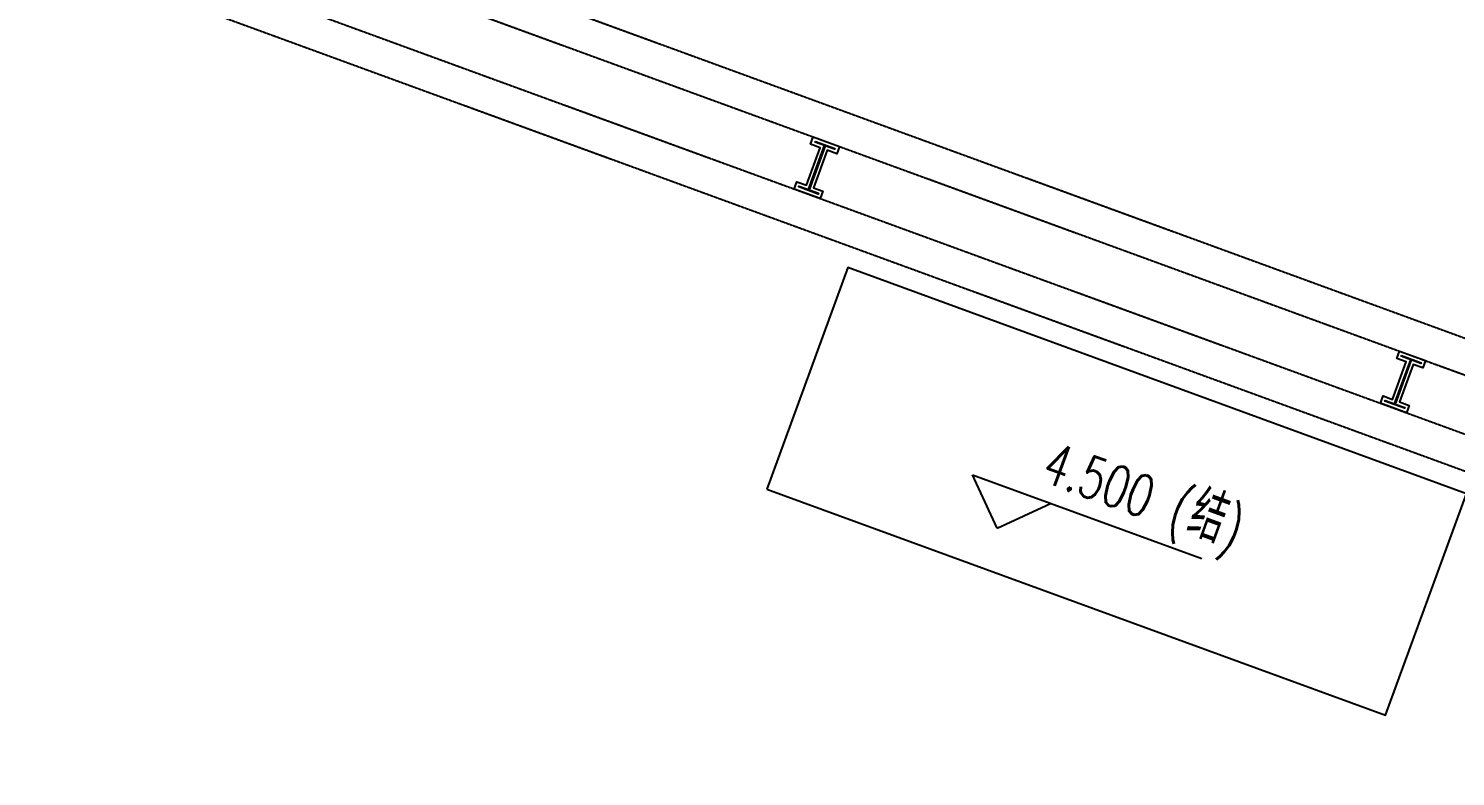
# Model space of a CAD drawing. Extents: x -111898 to 889894, y -2 to 1194865.
# Drawn here: x 659789 to 680368, y 845274 to 856059 of the extents above; entities that cross this region are included whole.
import ezdxf

# ---------------------------------------------------------------- set-up
doc = ezdxf.new("R2010")
doc.units = 0
doc.header["$LTSCALE"] = 10
doc.header["$MEASUREMENT"] = 0
doc.linetypes.add('10平面$0$DASH', pattern=[0.35, 0.25, -0.1])
doc.layers.add('0-WALL', color=252, linetype='Continuous')
doc.layers.add('WALL', color=252, linetype='Continuous')
doc.styles.add('10平面$0$A-STANDARD', font='SIMPLEX', dxfattribs={"bigfont": 'GBCBIG'})

msp = doc.modelspace()

# ---------------------------------------------------------------- hatches: boundary and pattern name
at = {"layer": '0-WALL'}
h = msp.add_hatch(dxfattribs=at)
h.set_pattern_fill('草坪或沼泽', color=8, scale=400, angle=-0.2002566359973439)
h.set_pattern_definition([(359.7997433640027, (-824318.4315037844, 704905.547007917), (1605.582436069863, 1594.398018370559), [240, -48, 64, -48, 240, -960]), (359.7997433640027, (-824398.2632298586, 704953.8263224349), (1605.582436069863, 1594.398018370559), [160, -120, 240, -120, 160, -800]), (359.7997433640027, (-823836.0297703859, 705591.8651379333), (1605.582436069863, 1594.398018370559), [200, -80, 200, -1120]), (359.7997433640027, (-824634.9064412233, 705914.6592878089), (1605.582436069863, 1594.398018370559), [80, -160, 80, -1280]), (89.79974336400268, (-824474.9074177858, 705914.1000703559), (-1594.398018370559, 1605.582436069863), [143.9999999999999, -1456]), (89.79974336400268, (-823998.2656712648, 704952.4282678352), (-1594.398018370559, 1605.582436069863), [159.9999999999999, -1440]), (89.79974336400268, (-823596.0312352297, 705591.0263069854), (-1594.398018370559, 1605.582436069863), [159.9999999999999, -1440]), (44.79974336400269, (-823790.3228688356, 704935.7013820396), (5.592208849759004, 1599.99022725065), [160, -2102.7416992]), (134.7997433640026, (-824206.3203282473, 704937.1553562866), (-1599.99022725065, 5.592208849759004), [160, -2102.741699199999]), (63.23469218400269, (-823838.2946248171, 704943.8691028343), (5.59220893125007, 1599.990227220076), [160, -3417.7087632]), (75.76349989400268, (-823918.2661595461, 704952.1486643539), (5.592208906717815, 1599.990226980322), [159.9999999999999, -6436.969001599997]), (75.76349989400268, (-823516.0317235109, 705590.7466996894), (5.592208906717815, 1599.990226980322), [127.9999999999999, -6468.969001599997]), (75.76349989400268, (-824442.9076237795, 705913.9882301078), (5.592208906717815, 1599.990226980322), [112, -6484.969001599996]), (103.8359868340026, (-824078.2651829836, 704952.707878469), (5.592208790911286, 1599.990226980727), [160, -6436.9690016]), (103.8359868340026, (-823676.0307545778, 705591.3059200034), (5.592208790911286, 1599.990226980727), [128, -6468.9690016]), (103.8359868340026, (-824506.9072194216, 705914.2119125114), (5.592208790911286, 1599.990226980727), [112, -6484.969001599999]), (116.3647945640027, (-824158.2926564333, 704944.987541555), (5.592208209553178, 1599.990227222599), [159.9999999999999, -3417.706876319998])])
edge = h.paths.add_edge_path()
edge.add_line((741503.080184448, 933538.3785041557), (741712.8743052366, 934018.5682772384))
edge.add_line((741712.8743052366, 934018.5682772384), (745060.9552454832, 941812.8928240524))
edge.add_line((745060.9552454832, 941812.8928240524), (766890.8625025633, 1001849.757060884))
edge.add_line((766890.8625025633, 1001849.757060884), (760346.9803385618, 1016169.016480802))
edge.add_line((760346.9803385618, 1016169.016480802), (737579.7813486937, 1026362.540142416))
edge.add_line((737579.7813486937, 1026362.540142416), (720756.1066737059, 1037729.772585748))
edge.add_line((720756.1066737059, 1037729.772585748), (653654.6482844236, 1067773.00730121))
edge.add_line((653654.6482844236, 1067773.00730121), (467795.2523722532, 820503.805057405))
edge.add_line((467795.2523722532, 820503.805057405), (468143.5819697264, 820404.8905800567))
edge.add_line((468143.5819697264, 820404.8905800567), (647181.9210581663, 1058601.17751634))
edge.add_line((647181.9210581663, 1058601.17751634), (648464.5571284178, 1058132.562714933))
edge.add_line((648464.5571207884, 1058132.562719224), (650350.2345347288, 1063296.799167989))
edge.add_line((650350.2345423582, 1063296.79916179), (720796.1482157591, 1037558.685605405))
edge.add_line((720796.1482157591, 1037558.685607313), (718909.6024165037, 1032395.073365091))
edge.add_line((718909.6024165037, 1032395.073367475), (725484.4925989988, 1029992.897046445))
edge.add_line((725484.4925989988, 1029992.897044061), (726513.2580256346, 1032808.654232858))
edge.add_line((726513.2580256346, 1032808.654232858), (729331.0694041136, 1031779.138290285))
edge.add_line((729331.0694041136, 1031779.138290285), (728302.3631129148, 1028963.455247758))
edge.add_line((728302.3631129148, 1028963.455247758), (747084.5603098753, 1022101.192045091))
edge.add_line((747084.5603098753, 1022101.192045091), (755217.1409678343, 1018452.950707315))
edge.add_arc((743028.4986796263, 1006160.869893907), 17310.63983173795, -14.619993948344586, 45.2420907396521, ccw=False)
edge.add_line((759778.639899719, 1001791.542619108), (760685.9860529783, 1001458.081477521))
edge.add_line((760685.9860529783, 1001458.081477521), (765094.6488947752, 999847.3091386543))
edge.add_line((765094.6488947752, 999847.3091386543), (740941.6856303099, 933744.019746183))
edge.add_line((740941.6856303099, 933744.019746183), (741503.080184448, 933538.3785041557))
h = msp.add_hatch(dxfattribs=at)
h.set_pattern_fill('草坪或沼泽', color=8, scale=400, angle=-0.2002566359973439)
h.set_pattern_definition([(359.7997433640027, (-824318.4315037844, 704905.547007917), (1605.582436069864, 1594.398018370558), [240, -48, 64, -48, 240, -960]), (359.7997433640027, (-824398.2632298586, 704953.8263224349), (1605.582436069864, 1594.398018370558), [160, -120, 240, -120, 160, -800]), (359.7997433640027, (-823836.0297703859, 705591.8651379333), (1605.582436069864, 1594.398018370558), [200, -80, 200, -1120]), (359.7997433640027, (-824634.9064412233, 705914.6592878089), (1605.582436069864, 1594.398018370558), [80, -160, 80, -1280]), (89.79974336400268, (-824474.9074177858, 705914.1000703559), (-1594.398018370558, 1605.582436069864), [143.9999999999999, -1456]), (89.79974336400268, (-823998.2656712648, 704952.4282678352), (-1594.398018370558, 1605.582436069864), [159.9999999999999, -1440]), (89.79974336400268, (-823596.0312352297, 705591.0263069854), (-1594.398018370558, 1605.582436069864), [159.9999999999999, -1440]), (44.79974336400269, (-823790.3228688356, 704935.7013820396), (5.59220884975889, 1599.99022725065), [160, -2102.7416992]), (134.7997433640026, (-824206.3203282473, 704937.1553562866), (-1599.99022725065, 5.59220884975889), [160, -2102.741699199999]), (63.23469218400269, (-823838.2946248171, 704943.8691028343), (5.59220893125007, 1599.990227220076), [160, -3417.7087632]), (75.76349989400268, (-823918.2661595461, 704952.1486643539), (5.592208906717815, 1599.990226980322), [159.9999999999999, -6436.969001599997]), (75.76349989400268, (-823516.0317235109, 705590.7466996894), (5.592208906717815, 1599.990226980322), [127.9999999999999, -6468.969001599997]), (75.76349989400268, (-824442.9076237795, 705913.9882301078), (5.592208906717815, 1599.990226980322), [112, -6484.969001599996]), (103.8359868340026, (-824078.2651829836, 704952.707878469), (5.592208790911286, 1599.990226980727), [160, -6436.9690016]), (103.8359868340026, (-823676.0307545778, 705591.3059200034), (5.592208790911286, 1599.990226980727), [128, -6468.9690016]), (103.8359868340026, (-824506.9072194216, 705914.2119125114), (5.592208790911286, 1599.990226980727), [112, -6484.969001599999]), (116.3647945640027, (-824158.2926564333, 704944.987541555), (5.592208209553519, 1599.990227222598), [159.9999999999999, -3417.706876319998])])
edge = h.paths.add_edge_path()
edge.add_arc((670925.4459223631, 835932.0420778976), 3000.732754356062, 160.8988384068728, 249.924309816011)
edge.add_line((669895.4107584837, 833113.6339081512), (677597.0002512815, 830299.758179544))
edge.add_arc((681200.3132929686, 840162.1177042709), 10500.00001398691, 249.9297114004127, 339.9297093813287)
edge.add_line((691062.6726908567, 836558.8043183074), (714638.6373820188, 901086.8128784881))
edge.add_arc((704776.2779612425, 904690.1262558685), 10500.00001027827, -20.07029054043499, 69.92971149946355)
edge.add_line((708379.5910029295, 914552.4857805953), (700677.9727396849, 917366.3500636802))
edge.add_arc((699648.4883417967, 914547.7413367019), 3000.732125477395, 69.93550201691976, 158.9609896945919)
edge.add_line((696847.7963862303, 915625.0146797881), (711688.2993540647, 910202.8864949928))
edge.add_line((711688.2993311766, 910202.8864997611), (682930.4295649412, 831491.8648613677))
edge.add_line((682930.4295649412, 831491.8648608909), (668089.9266734007, 836913.9930332885))

# ---------------------------------------------------------------- linework, layer by layer
at = {"layer": 'WALL', "color": 8, "linetype": '10平面$0$DASH'}
for p, q in [((561759.3677363279, 894979.9448531852), (688842.9146418455, 848548.6826924072)), ((561587.7814020994, 894510.308685659), (688671.3282999876, 848079.0465248809)), ((561313.2430033567, 893758.89010465), (688396.7898936155, 847327.6279076324)), ((561141.6566691282, 893289.2539371238), (688225.203559387, 846857.991740583))]:
    msp.add_line(p, q, dxfattribs=at)
at = {"layer": 'WALL', "color": 8}
for p, q in [((673759.3172221067, 848853.4696873412), (673401.6574244383, 849622.9366897331)), ((673401.6574244383, 849622.9366897331), (676707.8960413816, 848414.9688929305)), ((673759.3172221067, 848853.4696873412), (674528.7842249754, 849211.1294864402))]:
    msp.add_line(p, q, dxfattribs=at)
for points in [[(671106.9361033323, 854496.3744348274), (671482.6450343016, 854359.1053670631), (671444.2096934202, 854253.9068654762), (671307.0759348753, 854304.0100754485), (671109.4084772947, 853762.989210485), (671246.5422358396, 853712.8860005126), (671208.1068949583, 853607.6874989257), (670832.3979639891, 853744.95656669), (670870.8333048704, 853850.1550682769), (671007.9670634153, 853800.0518587814), (671205.6345209959, 854341.0727237449), (671068.500762451, 854391.1759332404)], [(671136.7410807493, 854432.2521847473), (671418.5227808836, 854329.300383924), (671414.4047083738, 854318.0291155563), (671277.2709498289, 854368.1323255287), (671045.2862238768, 853733.184227346), (671182.4199900511, 853683.0810173736), (671178.3019175413, 853671.8097494827), (670896.520217407, 853774.7615503059), (670900.6382899168, 853786.0328181968), (671037.7720484617, 853735.9296087013), (671269.7567744139, 854370.8777068839), (671132.6230082395, 854420.9809163795)], [(670437.6734156492, 849417.8684443221), (679360.7598643187, 846157.7283533798), (680527.5470728758, 849351.2546595321), (671604.4606242063, 852611.3947504745)], [(679560.38711499, 851407.8204096542), (679936.0960459593, 851270.5513418899), (679897.6607050779, 851165.352840303), (679760.526946533, 851215.4560497985), (679562.8594889524, 850674.4351853118), (679699.9932474974, 850624.3319753394), (679661.5579142454, 850519.1334737525), (679285.8489756468, 850656.4025415168), (679324.2843165281, 850761.6010431037), (679461.418075073, 850711.4978336082), (679659.0855326536, 851252.5186980949), (679521.9517741087, 851302.6219080673)], [(679590.1921000364, 851343.6981590972), (679871.9738001707, 851240.746358274), (679867.8557276609, 851229.4750903831), (679730.7219614866, 851279.5783003555), (679498.7372431639, 850644.630201696), (679635.8710017088, 850594.5269922004), (679631.752929199, 850583.2557243095), (679349.9712290647, 850686.2075251327), (679354.0893015745, 850697.4787930236), (679491.2230601194, 850647.3755830512), (679723.2077860716, 851282.3236817108), (679586.0740275267, 851332.4268912063)]]:
    msp.add_lwpolyline(points, close=True, dxfattribs=at)

# ---------------------------------------------------------------- texts
at = {"layer": 'WALL', "color": 8, "style": '10平面$0$A-STANDARD', "width": 0.7058823529411765}
for s, p in [('4.500', (674367.0071024778, 849547.0464237914)), ('(', (676189.1954340818, 848881.2914451347)), (')', (676934.3514857176, 848609.0411275611))]:
    msp.add_text(s, height=595, rotation=339.9296723294286, dxfattribs=at).set_placement(p)
at = {"layer": 'WALL', "color": 8, "style": '10平面$0$A-STANDARD'}
msp.add_text('结', height=705.1851851851852, rotation=339.9296723294286, dxfattribs=at).set_placement((676452.1916880491, 848785.2030976997))

doc.saveas('drawing.dxf')
